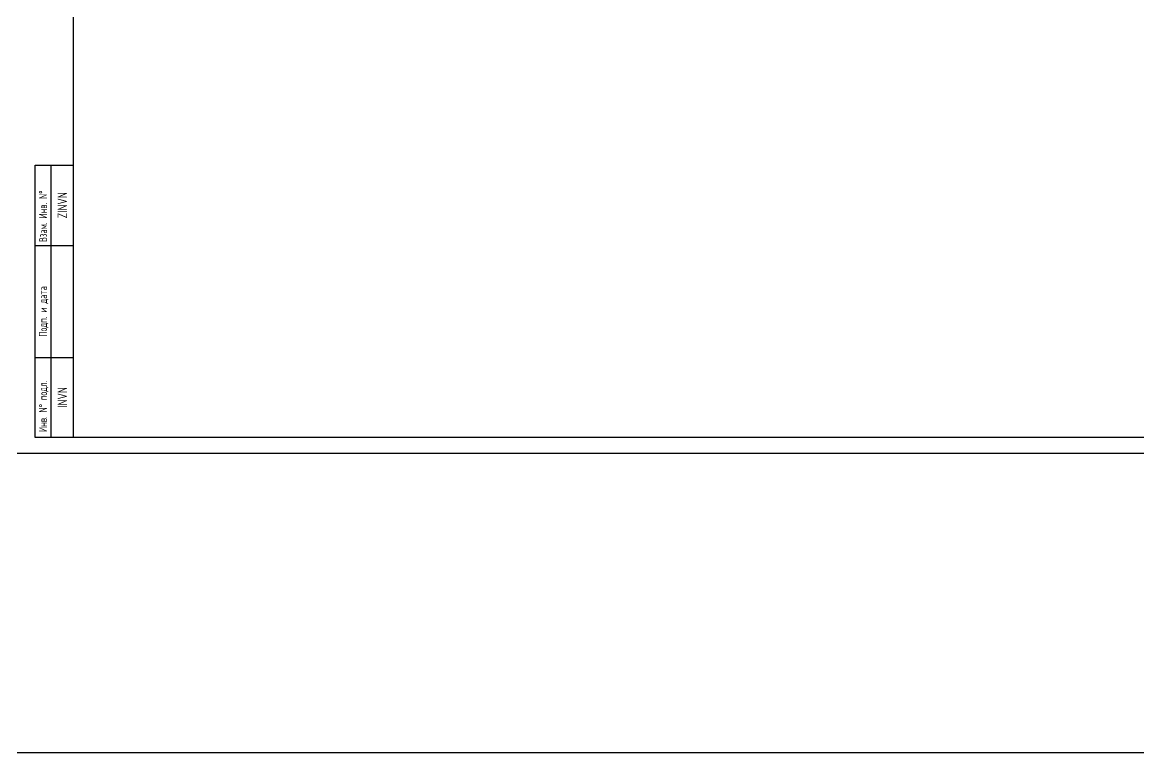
# Model space of a CAD drawing. Header units: millimetres. Extents: x 613 to 19799, y 1373 to 4314.
# Drawn here: x 3072 to 3420.7, y 1373 to 1601 of the extents above; entities that cross this region are included whole.
import ezdxf
from ezdxf.enums import TextEntityAlignment as Align

# ---------------------------------------------------------------- set-up
doc = ezdxf.new("R2010")
doc.units = ezdxf.units.MM
doc.layers.add('EPLAN108', color=5, linetype='Continuous', lineweight=30)
doc.styles.add('ROMANS0-70', font='romans.shx', dxfattribs={"width": 0.7})

msp = doc.modelspace()

# ---------------------------------------------------------------- linework, layer by layer
for p, q in [((3088, 1471.39), (3088, 1881.39)), ((3076, 1471.39), (3076, 1556.39)), ((3076, 1556.39), (3088, 1556.39)), ((3081, 1471.39), (3081, 1556.39)), ((3076, 1531.39), (3088, 1531.39)), ((3076, 1496.39), (3088, 1496.39)), ((3081, 1496.39), (3088, 1496.39)), ((3088, 1471.39), (3076, 1471.39)), ((3657, 1471.39), (3088, 1471.39)), ((3662, 1466.39), (3068, 1466.39))]:
    msp.add_line(p, q)
at = {"layer": 'EPLAN108', "color": 2}
msp.add_lwpolyline([(613.36, 2532.19), (19799.49, 2532.19), (19799.49, 1372.97), (613.36, 1372.97)], close=True, dxfattribs=at)

# ---------------------------------------------------------------- texts
at = {"style": 'ROMANS0-70', "width": 0.7}
for s, p in [('Взам. Инв. N%%d', (3080.46, 1532.39)), ('Подп. и дата', (3080.46, 1502.86)), ('Инв. N%%d подл.', (3080.46, 1473.09))]:
    msp.add_text(s, height=2.5, rotation=90, dxfattribs=at).set_placement(p, align=Align.BOTTOM_LEFT)
at = {"style": 'ROMANS0-70', "width": 0.7, "flags": 12}
for tag, p in [('ZINVN', (3084.5, 1543.89)), ('INVN', (3084.5, 1483.89))]:
    msp.add_attdef(tag, text='', height=3, rotation=90, dxfattribs=at).set_placement(p, align=Align.MIDDLE_CENTER)

doc.saveas('drawing.dxf')
